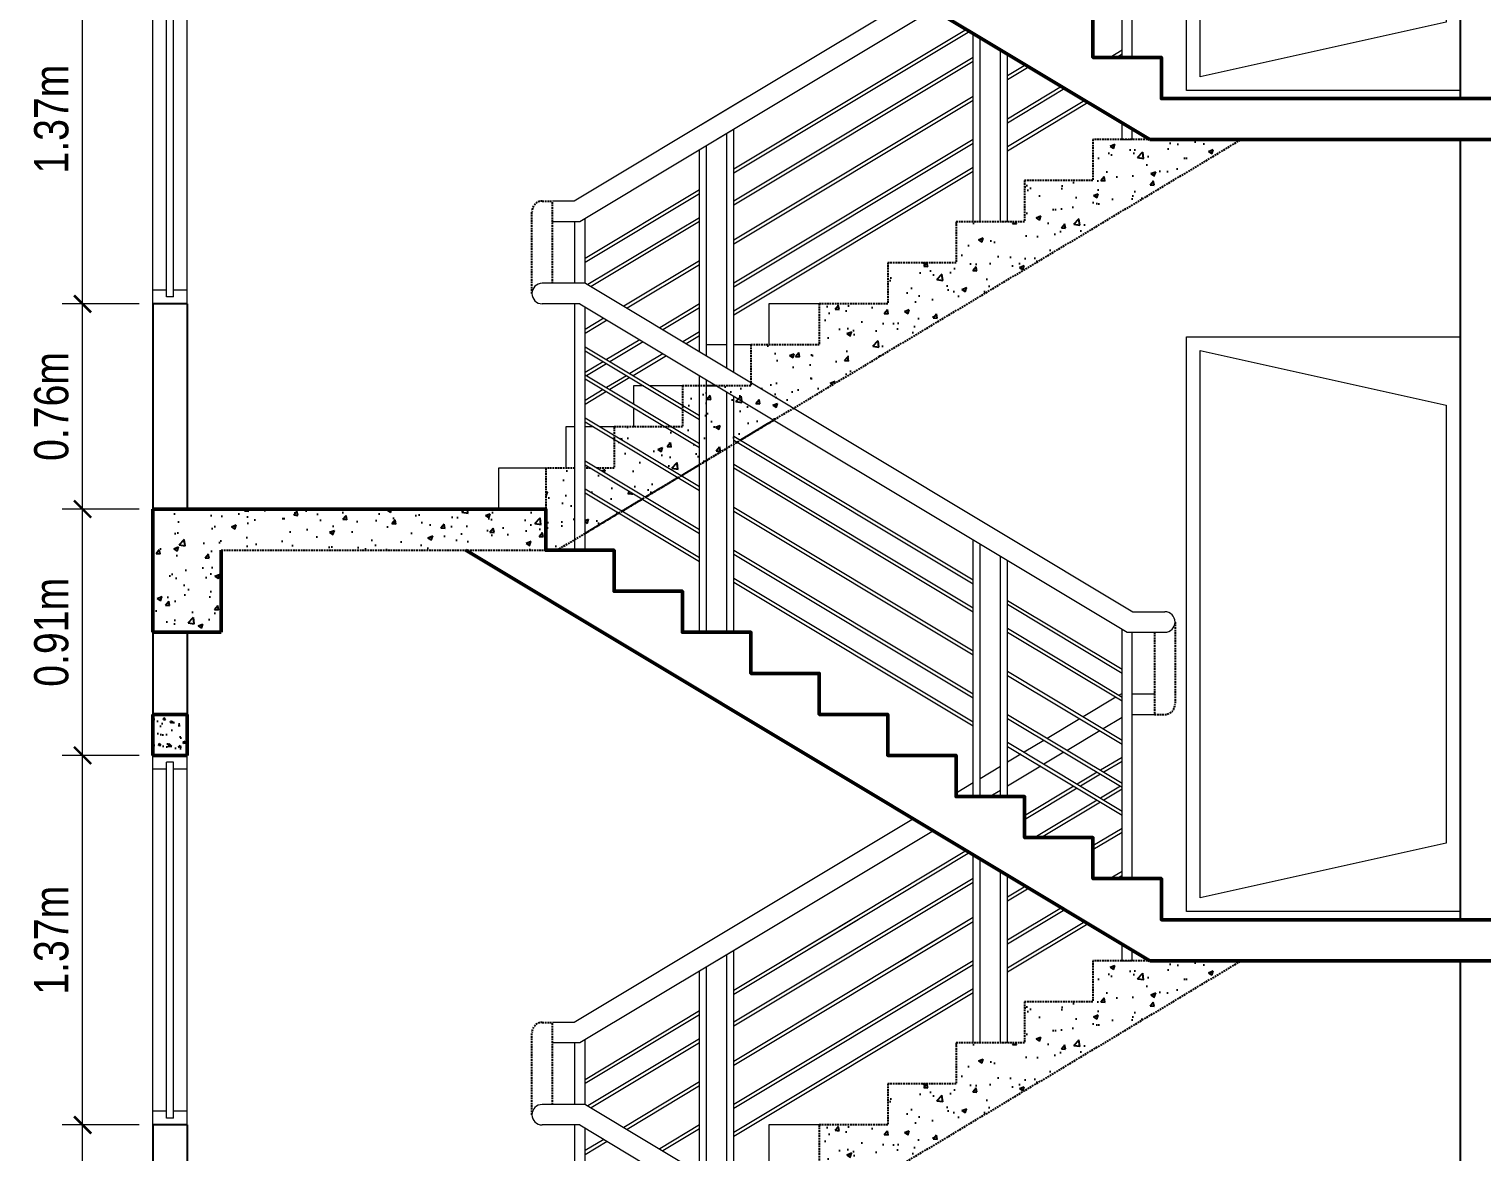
# Model space of a CAD drawing. Header units: inches. Extents: x -100787 to 3653, y -96809 to -8632.
# Drawn here: x -73840.6 to -73628.3, y -93848.1 to -93684 of the extents above; entities that cross this region are included whole.
import ezdxf

# ---------------------------------------------------------------- set-up
doc = ezdxf.new("R2010")
doc.units = ezdxf.units.IN
doc.header["$MEASUREMENT"] = 0
doc.header["$PDMODE"] = 99
doc.linetypes.add('ACAD_ISO04W100', pattern=[30.5, 24, -3, 0.5, -3])
doc.linetypes.add('DASHED2', pattern=[0.375, 0.25, -0.125])
for name, color, linetype, lineweight in [('Column', 2, 'Continuous', 50), ('Dimension', 7, 'Continuous', 15), ('door', 132, 'Continuous', 15), ('FLOOR CASE', 251, 'Continuous', 13), ('GRID', 8, 'ACAD_ISO04W100', 15), ('LOW-WALL', 4, 'Continuous', 20), ('RAIL', 200, 'Continuous', 13), ('RAILING', 2, 'Continuous', 13), ('Window', 253, 'Continuous', 18)]:
    doc.layers.add(name, color=color, linetype=linetype, lineweight=lineweight)
for name, color, linetype in [('Hatch', 3, 'Continuous'), ('Stair', 190, 'DASHED2'), ('wall', 3, 'Continuous')]:
    doc.layers.add(name, color=color, linetype=linetype)
doc.styles.add('NARROW', font='ARIALN.TTF')
doc.dimstyles.new('3-16', dxfattribs={"dimtxt": 5, "dimasz": 2.5, "dimexe": 3, "dimexo": 2, "dimgap": 2, "dimtad": 1, "dimdec": 1, "dimzin": 3, "dimdsep": 46, "dimlunit": 4, "dimtxsty": 'NARROW', "dimblk": 'ARCHTICK', "dimcen": 0, "dimdle": 3, "dimclrd": 256, "dimclre": 256, "dimclrt": 7, "dimaunit": 1, "dimadec": 3, "dimazin": 1, "dimtfac": 1, "dimtdec": 1, "dimtofl": 0, "dimtmove": 0, "dimatfit": 3, "dimldrblk": 'CLOSED', "dimfxl": 1, "dimtolj": 1, "dimtzin": 0, "dimlwd": -1, "dimlwe": -1, "dimarcsym": 0})
pattern_1 = [(50, (-84445.956, -79702.6464), (7.1726018, -0.6275213), [0.75, -8.25]), (355, (-84445.956, -79702.6464), (-1.3875133, 7.5219213), [0.6, -6.6]), (100.4514, (-84445.358, -79702.699), (5.7850938, 6.8943954), [0.637402, -7.011421]), (46.1842, (-84445.956, -79700.646), (10.6724105, -1.65519), [1.125, -12.375]), (96.6356, (-84445.066, -79700.784), (9.346627, 9.741179), [0.956103, -10.51713]), (351.1842, (-84445.956, -79700.646), (9.3466195, 9.741186), [0.9, -9.9]), (21, (-84444.956, -79701.1464), (5.9690705, -4.026189), [0.75, -8.25]), (326, (-84444.956, -79701.1464), (2.4331533, 7.2515005), [0.6, -6.6]), (71.4514, (-84444.4584, -79701.482), (8.4022263, 3.225305), [0.637402, -7.011421]), (37.5, (-84445.9558, -79702.6464), (0.12159855, 3.32893854), [0, -6.52, 0, -6.7, 0, -6.625]), (7.5, (-84445.9558, -79702.6464), (2.6306954, 3.9441171), [0, -3.82, 0, -6.37, 0, -2.525]), (327.5, (-84448.1858, -79702.6464), (5.33822436, -0.2255487), [0, -2.5, 0, -7.8, 0, -10.35]), (317.5, (-84449.186, -79702.6464), (5.8318617, 1.0010498), [0, -3.25, 0, -5.18, 0, -7.35])]

# ---------------------------------------------------------------- blocks, each defined once
blk = doc.blocks.new('_ArchTick')
at = {"layer": 'GRID', "color": 0, "const_width": 0.15}
blk.add_lwpolyline([(-0.5, -0.5), (0.5, 0.5)], dxfattribs=at)
blk = doc.blocks.new('*D825')
at = {"layer": 'Defpoints', "color": 0}
for p in [(-73832.81, -93844.15), (-73822.55, -93844.15), (-73822.55, -93874.15)]:
    blk.add_point(p, dxfattribs=at)
at = {"layer": 'Dimension'}
for p, q in [((-73832.81, -93877.15), (-73832.81, -93841.15)), ((-73824.55, -93844.15), (-73835.81, -93844.15)), ((-73824.55, -93874.15), (-73835.81, -93874.15))]:
    blk.add_line(p, q, dxfattribs=at)
at = {"layer": 'Dimension', "xscale": 2.5, "yscale": 2.5, "zscale": 2.5}
for p, rotation in [((-73832.81, -93844.15), 90), ((-73832.81, -93874.15), 270)]:
    blk.add_blockref('_ArchTick', p, dxfattribs=dict(at, rotation=rotation))
at = {"layer": 'Dimension', "color": 7, "insert": (-73837.36, -93859.15), "char_height": 5, "attachment_point": 5, "rotation": 90, "style": 'NARROW'}
blk.add_mtext('\\A1;0.76m', dxfattribs=at)
blk = doc.blocks.new('_Closed')
at = {"layer": 'wall', "color": 0, "lineweight": -2}
for p, q in [((-1, 0.167), (0, 0)), ((-1, 0.167), (-1, -0.167)), ((0, 0), (-1, -0.167)), ((0, 0), (-1, 0))]:
    blk.add_line(p, q, dxfattribs=at)
blk = doc.blocks.new('*D826')
at = {"layer": 'Defpoints', "color": 0}
for p in [(-73832.81, -93790.15), (-73822.55, -93790.15), (-73822.55, -93844.15)]:
    blk.add_point(p, dxfattribs=at)
at = {"layer": 'Dimension'}
for p, q in [((-73832.81, -93847.15), (-73832.81, -93787.15)), ((-73824.55, -93790.15), (-73835.81, -93790.15)), ((-73824.55, -93844.15), (-73835.81, -93844.15))]:
    blk.add_line(p, q, dxfattribs=at)
at = {"layer": 'Dimension', "xscale": 2.5, "yscale": 2.5, "zscale": 2.5}
for p, rotation in [((-73832.81, -93790.15), 90), ((-73832.81, -93844.15), 270)]:
    blk.add_blockref('_ArchTick', p, dxfattribs=dict(at, rotation=rotation))
at = {"layer": 'Dimension', "color": 7, "insert": (-73837.36, -93817.15), "char_height": 5, "attachment_point": 5, "rotation": 90, "style": 'NARROW'}
blk.add_mtext('\\A1;1.37m', dxfattribs=at)
blk = doc.blocks.new('*D827')
at = {"layer": 'Defpoints', "color": 0}
for p in [(-73832.81, -93754.15), (-73822.55, -93754.15), (-73822.55, -93790.15)]:
    blk.add_point(p, dxfattribs=at)
at = {"layer": 'Dimension'}
for p, q in [((-73832.81, -93793.15), (-73832.81, -93751.15)), ((-73824.55, -93754.15), (-73835.81, -93754.15)), ((-73824.55, -93790.15), (-73835.81, -93790.15))]:
    blk.add_line(p, q, dxfattribs=at)
at = {"layer": 'Dimension', "xscale": 2.5, "yscale": 2.5, "zscale": 2.5}
for p, rotation in [((-73832.81, -93754.15), 90), ((-73832.81, -93790.15), 270)]:
    blk.add_blockref('_ArchTick', p, dxfattribs=dict(at, rotation=rotation))
at = {"layer": 'Dimension', "color": 7, "insert": (-73837.36, -93772.15), "char_height": 5, "attachment_point": 5, "rotation": 90, "style": 'NARROW'}
blk.add_mtext('\\A1;0.91m', dxfattribs=at)
blk = doc.blocks.new('*D828')
at = {"layer": 'Defpoints', "color": 0}
for p in [(-73832.81, -93724.15), (-73822.55, -93724.15), (-73822.55, -93754.15)]:
    blk.add_point(p, dxfattribs=at)
at = {"layer": 'Dimension'}
for p, q in [((-73832.81, -93757.15), (-73832.81, -93721.15)), ((-73824.55, -93724.15), (-73835.81, -93724.15)), ((-73824.55, -93754.15), (-73835.81, -93754.15))]:
    blk.add_line(p, q, dxfattribs=at)
at = {"layer": 'Dimension', "xscale": 2.5, "yscale": 2.5, "zscale": 2.5}
for p, rotation in [((-73832.81, -93724.15), 90), ((-73832.81, -93754.15), 270)]:
    blk.add_blockref('_ArchTick', p, dxfattribs=dict(at, rotation=rotation))
at = {"layer": 'Dimension', "color": 7, "insert": (-73837.36, -93739.15), "char_height": 5, "attachment_point": 5, "rotation": 90, "style": 'NARROW'}
blk.add_mtext('\\A1;0.76m', dxfattribs=at)
blk = doc.blocks.new('*D833')
at = {"layer": 'Defpoints', "color": 0}
for p in [(-73832.81, -93670.15), (-73824.55, -93670.15), (-73822.55, -93724.15)]:
    blk.add_point(p, dxfattribs=at)
at = {"layer": 'Dimension'}
for p, q in [((-73832.81, -93727.15), (-73832.81, -93667.15)), ((-73826.55, -93670.15), (-73835.81, -93670.15)), ((-73824.55, -93724.15), (-73835.81, -93724.15))]:
    blk.add_line(p, q, dxfattribs=at)
at = {"layer": 'Dimension', "xscale": 2.5, "yscale": 2.5, "zscale": 2.5}
for p, rotation in [((-73832.81, -93670.15), 90), ((-73832.81, -93724.15), 270)]:
    blk.add_blockref('_ArchTick', p, dxfattribs=dict(at, rotation=rotation))
at = {"layer": 'Dimension', "color": 7, "insert": (-73837.36, -93697.15), "char_height": 5, "attachment_point": 5, "rotation": 90, "style": 'NARROW'}
blk.add_mtext('\\A1;1.37m', dxfattribs=at)

msp = doc.modelspace()

# ---------------------------------------------------------------- hatches: boundary and pattern name
at = {"layer": 'Hatch'}
h = msp.add_hatch(dxfattribs=at)
h.set_pattern_fill('AR-CONC', color=256, style=0)
h.set_pattern_definition(pattern_1)
h.paths.add_polyline_path([(-73663.46, -93700.15), (-73676.78, -93700.15), (-73685.12, -93700.15), (-73685.12, -93706.15), (-73695.12, -93706.15), (-73695.12, -93712.15), (-73705.12, -93712.15), (-73705.12, -93718.15), (-73715.12, -93718.15), (-73715.12, -93724.15), (-73725.12, -93724.15), (-73725.12, -93730.15), (-73735.12, -93730.15), (-73735.12, -93735.65), (-73728.88, -93739.4)])
h.paths.add_polyline_path([(-73735.12, -93735.65), (-73735.12, -93736.15), (-73740.12, -93736.15), (-73731.79, -93741.14), (-73728.88, -93739.4)])
h.paths.add_polyline_path([(-73731.79, -93741.14), (-73737.62, -93737.65), (-73737.62, -93743.48), (-73736.65, -93744.06)])
h.paths.add_polyline_path([(-73738.62, -93737.05), (-73740.12, -93736.15), (-73741.62, -93736.15), (-73741.62, -93747.04), (-73738.62, -93745.24)])
h.paths.add_polyline_path([(-73737.62, -93737.65), (-73738.62, -93737.05), (-73738.62, -93745.24), (-73737.62, -93744.64)])
h.paths.add_polyline_path([(-73741.62, -93736.15), (-73742.62, -93736.15), (-73742.62, -93747.64), (-73741.62, -93747.04)])
h.paths.add_polyline_path([(-73742.62, -93736.15), (-73745.12, -93736.15), (-73745.12, -93738.98), (-73742.62, -93740.48)])
h.paths.add_polyline_path([(-73742.62, -93741.06), (-73745.12, -93739.56), (-73745.12, -93742.15), (-73746.64, -93742.15), (-73742.62, -93744.56)])
h.paths.add_polyline_path([(-73742.62, -93745.14), (-73747.62, -93742.15), (-73755.12, -93742.15), (-73755.12, -93743.35), (-73745.3, -93749.25), (-73742.62, -93747.64)])
h = msp.add_hatch(dxfattribs=at)
h.set_pattern_fill('AR-CONC', color=256, style=0)
h.set_pattern_definition(pattern_1)
h.paths.add_polyline_path([(-73755.12, -93743.94), (-73755.12, -93748.15), (-73757.63, -93748.15), (-73750.54, -93752.4), (-73745.78, -93749.54)])
h.paths.add_polyline_path([(-73758.6, -93748.15), (-73759.37, -93748.15), (-73759.37, -93751.18), (-73753.95, -93754.44), (-73751.03, -93752.69)])
h.paths.add_polyline_path([(-73754.43, -93754.73), (-73759.37, -93751.77), (-73759.37, -93757.69)])
h.paths.add_polyline_path([(-73760.87, -93748.15), (-73765.12, -93748.15), (-73765.12, -93754.15), (-73765.12, -93760.15), (-73763.46, -93760.15), (-73760.87, -93758.59)])
h.paths.add_polyline_path([(-73765.12, -93754.15), (-73822.55, -93754.15), (-73822.55, -93772.15), (-73812.55, -93772.15), (-73812.55, -93760.15), (-73765.12, -93760.15)])
h = msp.add_hatch(dxfattribs=at)
h.set_pattern_fill('AR-CONC', color=256, scale=0.5, style=0)
h.set_pattern_definition([(130, (-79424.4865, -75215.1272), (-3.5863009, -0.31376067), [0.375, -4.125]), (185, (-79424.4865, -75215.127), (0.6937567, 3.7609607), [0.3, -3.3]), (79.5486, (-79424.7853, -75215.1533), (-2.8925469, 3.4471977), [0.31870095, -3.50571056]), (133.8158, (-79424.4865, -75214.127), (-5.3362052, -0.8275951), [0.5625, -6.1875]), (83.3644, (-79424.931, -75214.196), (-4.6733135, 4.8705894), [0.4780514, -5.258565]), (188.8158, (-79424.4865, -75214.127), (-4.6733097, 4.870593), [0.45, -4.95]), (159, (-79424.9865, -75214.3772), (-2.98453526, -2.01309445), [0.375, -4.125]), (214, (-79424.9865, -75214.377), (-1.21657666, 3.6257502), [0.3, -3.3]), (108.5486, (-79425.2352, -75214.545), (-4.20111314, 1.6126525), [0.31870095, -3.50571056]), (142.5, (-79424.4865, -75215.1272), (-0.06079928, 1.66446927), [0, -3.26, 0, -3.35, 0, -3.3125]), (172.5, (-79424.4865, -75215.1272), (-1.31534769, 1.97205856), [0, -1.91, 0, -3.185, 0, -1.2625]), (212.5, (-79423.3715, -75215.1272), (-2.66911218, -0.11277436), [0, -1.25, 0, -3.9, 0, -5.175]), (222.5, (-79422.8715, -75215.1272), (-2.91593085, 0.5005249), [0, -1.625, 0, -2.59, 0, -3.675])])
h.paths.add_polyline_path([(-73822.55, -93784.15), (-73817.55, -93784.15), (-73817.55, -93790.15), (-73822.55, -93790.15)])
h = msp.add_hatch(dxfattribs=at)
h.set_pattern_fill('AR-CONC', color=256, style=0)
h.set_pattern_definition([(50, (-84445.956, -79822.6464), (7.1726018, -0.6275213), [0.75, -8.25]), (355, (-84445.956, -79822.6464), (-1.3875133, 7.5219213), [0.6, -6.6]), (100.4514, (-84445.358, -79822.699), (5.7850938, 6.8943954), [0.637402, -7.011421]), (46.1842, (-84445.956, -79820.646), (10.6724105, -1.65519), [1.125, -12.375]), (96.6356, (-84445.066, -79820.784), (9.346627, 9.741179), [0.956103, -10.51713]), (351.1842, (-84445.956, -79820.646), (9.3466195, 9.741186), [0.9, -9.9]), (21, (-84444.956, -79821.1464), (5.9690705, -4.026189), [0.75, -8.25]), (326, (-84444.956, -79821.1464), (2.4331533, 7.2515005), [0.6, -6.6]), (71.4514, (-84444.4584, -79821.482), (8.4022263, 3.225305), [0.637402, -7.011421]), (37.5, (-84445.9558, -79822.6464), (0.12159855, 3.32893854), [0, -6.52, 0, -6.7, 0, -6.625]), (7.5, (-84445.9558, -79822.6464), (2.6306954, 3.9441171), [0, -3.82, 0, -6.37, 0, -2.525]), (327.5, (-84448.1858, -79822.6464), (5.33822436, -0.2255487), [0, -2.5, 0, -7.8, 0, -10.35]), (317.5, (-84449.186, -79822.6464), (5.8318617, 1.0010498), [0, -3.25, 0, -5.18, 0, -7.35])])
h.paths.add_polyline_path([(-73663.46, -93820.15), (-73676.78, -93820.15), (-73685.12, -93820.15), (-73685.12, -93826.15), (-73695.12, -93826.15), (-73695.12, -93832.15), (-73705.12, -93832.15), (-73705.12, -93838.15), (-73715.12, -93838.15), (-73715.12, -93844.15), (-73725.12, -93844.15), (-73725.12, -93850.15), (-73735.12, -93850.15), (-73735.12, -93855.65), (-73728.88, -93859.4)])
h.paths.add_polyline_path([(-73735.12, -93855.65), (-73735.12, -93856.15), (-73740.12, -93856.15), (-73731.79, -93861.14), (-73728.88, -93859.4)])
h.paths.add_polyline_path([(-73731.79, -93861.14), (-73737.62, -93857.65), (-73737.62, -93863.48), (-73736.65, -93864.06)])
h.paths.add_polyline_path([(-73738.62, -93857.05), (-73740.12, -93856.15), (-73741.62, -93856.15), (-73741.62, -93867.04), (-73738.62, -93865.24)])
h.paths.add_polyline_path([(-73737.62, -93857.65), (-73738.62, -93857.05), (-73738.62, -93865.24), (-73737.62, -93864.64)])
h.paths.add_polyline_path([(-73741.62, -93856.15), (-73742.62, -93856.15), (-73742.62, -93867.64), (-73741.62, -93867.04)])
h.paths.add_polyline_path([(-73742.62, -93856.15), (-73745.12, -93856.15), (-73745.12, -93858.98), (-73742.62, -93860.48)])
h.paths.add_polyline_path([(-73742.62, -93861.06), (-73745.12, -93859.56), (-73745.12, -93862.15), (-73746.64, -93862.15), (-73742.62, -93864.56)])
h.paths.add_polyline_path([(-73742.62, -93865.14), (-73747.62, -93862.15), (-73755.12, -93862.15), (-73755.12, -93863.35), (-73745.3, -93869.25), (-73742.62, -93867.64)])

# ---------------------------------------------------------------- linework, layer by layer
at = {"layer": 'Column'}
for p, q in [((-73776.78, -93640.15), (-73676.78, -93700.15)), ((-73602.8, -93700.15), (-73676.78, -93700.15)), ((-73602.8, -93700.15), (-73676.78, -93700.15)), ((-73602.8, -93700.15), (-73676.78, -93700.15)), ((-73822.55, -93754.15), (-73822.55, -93772.15)), ((-73812.55, -93772.15), (-73812.55, -93760.15)), ((-73676.78, -93820.15), (-73776.78, -93760.15)), ((-73822.55, -93772.15), (-73812.55, -93772.15)), ((-73822.55, -93784.15), (-73817.55, -93784.15)), ((-73822.55, -93790.15), (-73822.55, -93784.15)), ((-73817.55, -93784.15), (-73817.55, -93790.15)), ((-73822.55, -93790.15), (-73817.55, -93790.15)), ((-73616.84, -93820.15), (-73676.78, -93820.15))]:
    msp.add_line(p, q, dxfattribs=at)
for points in [[(-73606.84, -93694.15), (-73675.12, -93694.15), (-73675.12, -93688.15), (-73685.12, -93688.15), (-73685.12, -93682.15), (-73695.12, -93682.15), (-73695.12, -93676.15), (-73705.12, -93676.15), (-73705.12, -93670.15), (-73715.12, -93670.15), (-73715.12, -93664.15), (-73725.12, -93664.15), (-73725.12, -93658.15), (-73735.12, -93658.15), (-73735.12, -93652.15), (-73745.12, -93652.15), (-73745.12, -93646.15), (-73755.12, -93646.15), (-73755.12, -93640.15), (-73765.12, -93640.15), (-73765.12, -93634.15), (-73822.55, -93634.15)], [(-73606.84, -93814.15), (-73675.12, -93814.15), (-73675.12, -93808.15), (-73685.12, -93808.15), (-73685.12, -93802.15), (-73695.12, -93802.15), (-73695.12, -93796.15), (-73705.12, -93796.15), (-73705.12, -93790.15), (-73715.12, -93790.15), (-73715.12, -93784.15), (-73725.12, -93784.15), (-73725.12, -93778.15), (-73735.12, -93778.15), (-73735.12, -93772.15), (-73745.12, -93772.15), (-73745.12, -93766.15), (-73755.12, -93766.15), (-73755.12, -93760.15), (-73765.12, -93760.15), (-73765.12, -93754.15), (-73822.55, -93754.15)]]:
    msp.add_lwpolyline(points, dxfattribs=at)
at = {"layer": 'door'}
for points in [[(-73631.46, -93692.97), (-73671.46, -93692.97), (-73671.46, -93608.97), (-73631.46, -93608.97)], [(-73633.46, -93682.97), (-73669.46, -93690.97), (-73669.46, -93610.97), (-73633.46, -93618.97)], [(-73631.46, -93812.97), (-73671.46, -93812.97), (-73671.46, -93728.97), (-73631.46, -93728.97)], [(-73633.46, -93802.97), (-73669.46, -93810.97), (-73669.46, -93730.97), (-73633.46, -93738.97)]]:
    msp.add_lwpolyline(points, close=True, dxfattribs=at)
at = {"layer": 'FLOOR CASE'}
for p, q in [((-73680.87, -93688.15), (-73680.87, -93664.6)), ((-73679.37, -93688.15), (-73679.37, -93664.15)), ((-73711.37, -93679.4), (-73745.95, -93700.15)), ((-73708.45, -93681.14), (-73740.12, -93700.15)), ((-73703.59, -93684.06), (-73730.4, -93700.15)), ((-73703.11, -93684.35), (-73729.43, -93700.15)), ((-73702.62, -93712.15), (-73702.62, -93684.64)), ((-73701.62, -93700.15), (-73701.62, -93685.24)), ((-73702.62, -93688.14), (-73737.62, -93709.14)), ((-73698.62, -93712.15), (-73698.62, -93687.04)), ((-73697.62, -93712.15), (-73697.62, -93687.64)), ((-73680.87, -93687.1), (-73682.62, -93688.15)), ((-73680.87, -93687.68), (-73681.64, -93688.15)), ((-73702.62, -93688.73), (-73737.62, -93709.73)), ((-73694.95, -93689.25), (-73697.62, -93690.85)), ((-73694.46, -93689.54), (-73697.62, -93691.44)), ((-73689.7, -93692.4), (-73697.62, -93697.15)), ((-73689.7, -93692.4), (-73697.62, -93697.15)), ((-73689.21, -93692.69), (-73697.62, -93697.73)), ((-73689.21, -93692.69), (-73697.62, -93697.73)), ((-73735.95, -93694.15), (-73760.95, -93709.15)), ((-73730.12, -93694.15), (-73760.12, -93712.15)), ((-73702.62, -93693.85), (-73737.62, -93714.85)), ((-73719.43, -93694.15), (-73737.62, -93705.06)), ((-73720.4, -93694.15), (-73737.62, -93704.48)), ((-73702.62, -93694.44), (-73737.62, -93715.44)), ((-73702.62, -93693.85), (-73713.11, -93700.15)), ((-73702.62, -93694.44), (-73712.14, -93700.15)), ((-73701.62, -93712.15), (-73701.62, -93694.15)), ((-73686.3, -93694.44), (-73697.62, -93701.23)), ((-73686.3, -93694.44), (-73697.62, -93701.23)), ((-73685.81, -93694.73), (-73697.62, -93701.82)), ((-73685.81, -93694.73), (-73697.62, -93701.82)), ((-73737.62, -93734.15), (-73737.62, -93698.65)), ((-73737.62, -93700.15), (-73737.62, -93698.65)), ((-73680.87, -93700.15), (-73680.87, -93697.69)), ((-73680.87, -93700.15), (-73680.87, -93697.69)), ((-73680.87, -93700.15), (-73680.87, -93697.69)), ((-73679.37, -93700.15), (-73679.37, -93698.59)), ((-73679.37, -93700.15), (-73679.37, -93698.59)), ((-73679.37, -93700.15), (-73679.37, -93698.59)), ((-73741.62, -93731.75), (-73741.62, -93701.05)), ((-73738.62, -93733.55), (-73738.62, -93699.25)), ((-73738.62, -93700.15), (-73738.62, -93699.25)), ((-73702.62, -93700.15), (-73737.62, -93721.15)), ((-73702.62, -93700.73), (-73737.62, -93721.73)), ((-73680.87, -93700.15), (-73679.37, -93700.15)), ((-73680.87, -93700.15), (-73679.37, -93700.15)), ((-73680.87, -93700.15), (-73679.37, -93700.15)), ((-73742.62, -93731.15), (-73742.62, -93701.65)), ((-73702.62, -93704.23), (-73737.62, -93725.23)), ((-73702.62, -93704.82), (-73737.62, -93725.82)), ((-73742.62, -93707.48), (-73759.37, -93717.53)), ((-73760.95, -93709.15), (-73764.12, -93709.15)), ((-73742.62, -93708.06), (-73759.37, -93718.11)), ((-73759.37, -93721.15), (-73759.37, -93711.7)), ((-73742.62, -93711.56), (-73758.95, -93721.35)), ((-73760.12, -93712.15), (-73764.12, -93712.15)), ((-73760.87, -93721.15), (-73760.87, -93712.15)), ((-73742.62, -93712.14), (-73758.46, -93721.64)), ((-73742.62, -93717.85), (-73753.7, -93724.5)), ((-73742.62, -93718.44), (-73753.21, -93724.79)), ((-73742.62, -93724.15), (-73748.45, -93727.65)), ((-73725.12, -93724.15), (-73732.48, -93724.15)), ((-73732.48, -93724.15), (-73732.48, -93730.15)), ((-73756.62, -93726.25), (-73759.37, -93727.9)), ((-73756.13, -93726.54), (-73759.37, -93728.49)), ((-73742.62, -93724.73), (-73747.97, -93727.94)), ((-73742.62, -93728.23), (-73745.05, -93729.69)), ((-73742.62, -93728.82), (-73744.57, -93729.98)), ((-73751.37, -93729.4), (-73756.23, -93732.31)), ((-73750.88, -93729.69), (-73755.74, -93732.61)), ((-73738.62, -93730.15), (-73741.62, -93730.15)), ((-73735.12, -93730.15), (-73737.62, -93730.15)), ((-73756.71, -93732.61), (-73759.37, -93734.2)), ((-73756.23, -93732.9), (-73759.14, -93734.65)), ((-73747.97, -93731.44), (-73752.83, -93734.35)), ((-73747.48, -93731.73), (-73752.34, -93734.65)), ((-73753.31, -93734.65), (-73756.23, -93736.4)), ((-73752.83, -93734.94), (-73755.74, -93736.69)), ((-73756.71, -93736.69), (-73759.37, -93738.28)), ((-73756.23, -93736.98), (-73759.37, -93738.87)), ((-73752.26, -93736.15), (-73752.26, -93738.78)), ((-73750.81, -93736.15), (-73752.26, -93736.15)), ((-73745.12, -93736.15), (-73749.84, -93736.15)), ((-73752.26, -93739.36), (-73752.26, -93742.15)), ((-73762.15, -93742.15), (-73762.15, -93748.15)), ((-73760.87, -93742.15), (-73762.15, -93742.15)), ((-73758.11, -93742.15), (-73759.37, -93742.15)), ((-73755.12, -93742.15), (-73757.14, -93742.15)), ((-73765.12, -93748.15), (-73772.04, -93748.15)), ((-73772.04, -93748.15), (-73772.04, -93754.15)), ((-73681.78, -93781.64), (-73686.54, -93784.5)), ((-73680.95, -93781.15), (-73681.3, -93781.35)), ((-73680.95, -93781.15), (-73680.87, -93781.15)), ((-73679.37, -93781.15), (-73676.12, -93781.15)), ((-73687.03, -93784.79), (-73691.79, -93787.65)), ((-73680.87, -93784.6), (-73683.63, -93786.25)), ((-73680.87, -93808.15), (-73680.87, -93784.6)), ((-73679.37, -93784.15), (-73676.12, -93784.15)), ((-73679.37, -93808.15), (-73679.37, -93784.15)), ((-73692.28, -93787.94), (-73695.19, -93789.69)), ((-73684.12, -93786.54), (-73688.88, -93789.4)), ((-73695.68, -93789.98), (-73697.62, -93791.15)), ((-73689.36, -93789.69), (-73692.28, -93791.44)), ((-73680.87, -93790.43), (-73684.02, -93792.31)), ((-73698.62, -93791.75), (-73701.62, -93793.55)), ((-73692.76, -93791.73), (-73697.62, -93794.65)), ((-73680.87, -93791.01), (-73683.53, -93792.61)), ((-73702.62, -93794.15), (-73705.12, -93795.65)), ((-73687.9, -93794.65), (-73695.12, -93798.98)), ((-73684.5, -93792.61), (-73687.42, -93794.35)), ((-73684.02, -93792.9), (-73686.93, -93794.65)), ((-73681.1, -93794.65), (-73684.02, -93796.4)), ((-73698.62, -93795.25), (-73700.12, -93796.15)), ((-73687.42, -93794.94), (-73695.12, -93799.56)), ((-73684.5, -93796.69), (-73693.6, -93802.15)), ((-73680.87, -93795.09), (-73683.53, -93796.69)), ((-73684.02, -93796.98), (-73692.63, -93802.15)), ((-73711.37, -93799.4), (-73745.95, -93820.15)), ((-73680.87, -93800.8), (-73685.12, -93803.35)), ((-73708.45, -93801.14), (-73740.12, -93820.15)), ((-73680.87, -93801.39), (-73685.12, -93803.94)), ((-73703.59, -93804.06), (-73730.4, -93820.15)), ((-73703.11, -93804.35), (-73729.43, -93820.15)), ((-73702.62, -93832.15), (-73702.62, -93804.64)), ((-73701.62, -93820.15), (-73701.62, -93805.24)), ((-73698.62, -93832.15), (-73698.62, -93807.04)), ((-73680.87, -93807.1), (-73682.62, -93808.15)), ((-73702.62, -93808.14), (-73737.62, -93829.14)), ((-73702.62, -93808.73), (-73737.62, -93829.73)), ((-73697.62, -93832.15), (-73697.62, -93807.64)), ((-73694.95, -93809.25), (-73697.62, -93810.85)), ((-73694.46, -93809.54), (-73697.62, -93811.44)), ((-73680.87, -93807.68), (-73681.64, -93808.15)), ((-73689.7, -93812.4), (-73697.62, -93817.15)), ((-73689.7, -93812.4), (-73697.62, -93817.15)), ((-73689.21, -93812.69), (-73697.62, -93817.73)), ((-73689.21, -93812.69), (-73697.62, -93817.73)), ((-73735.95, -93814.15), (-73760.95, -93829.15)), ((-73730.12, -93814.15), (-73760.12, -93832.15)), ((-73702.62, -93813.85), (-73737.62, -93834.85)), ((-73719.43, -93814.15), (-73737.62, -93825.06)), ((-73720.4, -93814.15), (-73737.62, -93824.48)), ((-73702.62, -93814.44), (-73737.62, -93835.44)), ((-73702.62, -93813.85), (-73713.11, -93820.15)), ((-73702.62, -93814.44), (-73712.14, -93820.15)), ((-73701.62, -93832.15), (-73701.62, -93814.15)), ((-73686.3, -93814.44), (-73697.62, -93821.23)), ((-73686.3, -93814.44), (-73697.62, -93821.23)), ((-73685.81, -93814.73), (-73697.62, -93821.82)), ((-73685.81, -93814.73), (-73697.62, -93821.82)), ((-73680.87, -93820.15), (-73680.87, -93817.69)), ((-73738.62, -93853.55), (-73738.62, -93819.25)), ((-73738.62, -93820.15), (-73738.62, -93819.25)), ((-73737.62, -93854.15), (-73737.62, -93818.65)), ((-73737.62, -93820.15), (-73737.62, -93818.65)), ((-73702.62, -93820.15), (-73737.62, -93841.15)), ((-73680.87, -93820.15), (-73679.37, -93820.15)), ((-73679.37, -93820.15), (-73679.37, -93818.59)), ((-73742.62, -93851.15), (-73742.62, -93821.65)), ((-73741.62, -93851.75), (-73741.62, -93821.05)), ((-73702.62, -93820.73), (-73737.62, -93841.73)), ((-73702.62, -93824.23), (-73737.62, -93845.23)), ((-73702.62, -93824.82), (-73737.62, -93845.82)), ((-73742.62, -93827.48), (-73759.37, -93837.53)), ((-73742.62, -93828.06), (-73759.37, -93838.11)), ((-73760.95, -93829.15), (-73764.12, -93829.15)), ((-73760.12, -93832.15), (-73764.12, -93832.15)), ((-73760.87, -93841.15), (-73760.87, -93832.15)), ((-73759.37, -93841.15), (-73759.37, -93831.7)), ((-73742.62, -93831.56), (-73758.95, -93841.35)), ((-73742.62, -93832.14), (-73758.46, -93841.64)), ((-73742.62, -93837.85), (-73753.7, -93844.5)), ((-73742.62, -93838.44), (-73753.21, -93844.79)), ((-73742.62, -93844.15), (-73748.45, -93847.65)), ((-73742.62, -93844.73), (-73747.97, -93847.94)), ((-73725.12, -93844.15), (-73732.48, -93844.15)), ((-73732.48, -93844.15), (-73732.48, -93850.15)), ((-73756.62, -93846.25), (-73759.37, -93847.9)), ((-73756.13, -93846.54), (-73759.37, -93848.49))]:
    msp.add_line(p, q, dxfattribs=at)
at = {"layer": 'LOW-WALL'}
for p, q in [((-73759.29, -93721.15), (-73765.62, -93721.15)), ((-73759.29, -93721.15), (-73679.29, -93769.15)), ((-73767.12, -93722.65), (-73767.12, -93722.65)), ((-73760.12, -93724.15), (-73765.62, -93724.15)), ((-73760.12, -93724.15), (-73680.12, -93772.15)), ((-73679.29, -93769.15), (-73674.62, -93769.15)), ((-73673.12, -93770.65), (-73673.12, -93770.65)), ((-73680.12, -93772.15), (-73674.62, -93772.15)), ((-73759.29, -93841.15), (-73765.62, -93841.15)), ((-73759.29, -93841.15), (-73679.29, -93889.15)), ((-73767.12, -93842.65), (-73767.12, -93842.65)), ((-73760.12, -93844.15), (-73765.62, -93844.15)), ((-73760.12, -93844.15), (-73680.12, -93892.15))]:
    msp.add_line(p, q, dxfattribs=at)
for centre, start, end in [((-73765.62, -93722.65), 90, 180), ((-73765.62, -93722.65), 180, 270), ((-73674.62, -93770.65), 0, 90), ((-73674.62, -93770.65), 270, 0), ((-73765.62, -93842.65), 90, 180), ((-73765.62, -93842.65), 180, 270)]:
    msp.add_arc(centre, 1.5, start, end, dxfattribs=at)
at = {"layer": 'RAIL'}
for p, q in [((-73742.62, -93772.15), (-73742.62, -93734.65)), ((-73741.62, -93772.15), (-73741.62, -93735.25)), ((-73738.62, -93772.15), (-73738.62, -93737.05)), ((-73737.62, -93772.15), (-73737.62, -93737.65)), ((-73702.62, -93796.15), (-73702.62, -93758.65)), ((-73701.62, -93796.15), (-73701.62, -93759.25)), ((-73698.62, -93796.15), (-73698.62, -93761.05)), ((-73697.62, -93796.15), (-73697.62, -93761.65))]:
    msp.add_line(p, q, dxfattribs=at)
at = {"layer": 'RAILING'}
for p, q in [((-73680.87, -93688.15), (-73680.87, -93651.7)), ((-73679.37, -93688.15), (-73679.37, -93652.15)), ((-73760.87, -93760.15), (-73760.87, -93724.15)), ((-73759.37, -93760.15), (-73759.37, -93724.6)), ((-73759.37, -93730.43), (-73742.62, -93740.48)), ((-73759.37, -93731.01), (-73742.62, -93741.06)), ((-73759.37, -93734.51), (-73742.62, -93744.56)), ((-73759.37, -93735.09), (-73742.62, -93745.14)), ((-73759.37, -93740.8), (-73742.62, -93750.85)), ((-73759.37, -93741.39), (-73742.62, -93751.44)), ((-73737.62, -93743.48), (-73702.62, -93764.48)), ((-73737.62, -93744.06), (-73702.62, -93765.06)), ((-73759.37, -93747.1), (-73742.62, -93757.15)), ((-73759.37, -93747.68), (-73742.62, -93757.73)), ((-73737.62, -93747.56), (-73702.62, -93768.56)), ((-73737.62, -93748.14), (-73702.62, -93769.14)), ((-73759.37, -93751.18), (-73742.62, -93761.23)), ((-73759.37, -93751.77), (-73742.62, -93761.82)), ((-73737.62, -93753.85), (-73702.62, -93774.85)), ((-73737.62, -93754.44), (-73702.62, -93775.44)), ((-73737.62, -93760.15), (-73702.62, -93781.15)), ((-73737.62, -93760.73), (-73702.62, -93781.73)), ((-73737.62, -93764.23), (-73702.62, -93785.23)), ((-73737.62, -93764.82), (-73702.62, -93785.82)), ((-73697.62, -93767.48), (-73680.87, -93777.53)), ((-73697.62, -93768.06), (-73680.87, -93778.11)), ((-73697.62, -93771.56), (-73680.87, -93781.61)), ((-73697.62, -93772.14), (-73680.87, -93782.19)), ((-73680.87, -93808.15), (-73680.87, -93771.7)), ((-73679.37, -93808.15), (-73679.37, -93772.15)), ((-73697.62, -93777.85), (-73680.87, -93787.9)), ((-73697.62, -93778.44), (-73680.87, -93788.49)), ((-73697.62, -93784.15), (-73680.87, -93794.2)), ((-73697.62, -93784.73), (-73680.87, -93794.78)), ((-73697.62, -93788.23), (-73680.87, -93798.28)), ((-73697.62, -93788.82), (-73680.87, -93798.87)), ((-73760.87, -93880.15), (-73760.87, -93844.15)), ((-73759.37, -93880.15), (-73759.37, -93844.6))]:
    msp.add_line(p, q, dxfattribs=at)
at = {"layer": 'Stair'}
for p, q in [((-73765.62, -93709.15), (-73764.12, -93709.15)), ((-73764.12, -93721.15), (-73764.12, -93709.15)), ((-73767.12, -93722.65), (-73767.12, -93710.65)), ((-73767.12, -93710.65), (-73767.12, -93710.65)), ((-73673.12, -93770.65), (-73673.12, -93782.65)), ((-73676.12, -93772.15), (-73676.12, -93784.15)), ((-73673.12, -93782.65), (-73673.12, -93782.65)), ((-73676.12, -93784.15), (-73674.62, -93784.15)), ((-73767.12, -93842.65), (-73767.12, -93830.65)), ((-73767.12, -93830.65), (-73767.12, -93830.65)), ((-73765.62, -93829.15), (-73764.12, -93829.15)), ((-73764.12, -93841.15), (-73764.12, -93829.15))]:
    msp.add_line(p, q, dxfattribs=at)
for points in [[(-73812.55, -93760.15), (-73763.46, -93760.15), (-73663.46, -93700.15)], [(-73676.78, -93700.15), (-73676.78, -93700.15), (-73685.12, -93700.15), (-73685.12, -93706.15), (-73695.12, -93706.15), (-73695.12, -93712.15), (-73705.12, -93712.15), (-73705.12, -93718.15), (-73715.12, -93718.15), (-73715.12, -93724.15), (-73725.12, -93724.15), (-73725.12, -93730.15), (-73735.12, -93730.15), (-73735.12, -93736.15), (-73745.12, -93736.15), (-73745.12, -93742.15), (-73755.12, -93742.15), (-73755.12, -93748.15), (-73757.63, -93748.15)], [(-73676.78, -93700.15), (-73676.78, -93700.15), (-73685.12, -93700.15)], [(-73740.12, -93736.15), (-73741.62, -93736.15)], [(-73736.65, -93744.06), (-73731.79, -93741.14)], [(-73741.62, -93747.04), (-73738.62, -93745.24)], [(-73745.3, -93749.25), (-73742.62, -93747.64)], [(-73760.87, -93748.15), (-73765.12, -93748.15), (-73765.12, -93754.15)], [(-73758.6, -93748.15), (-73759.37, -93748.15)], [(-73750.54, -93752.4), (-73745.78, -93749.54)], [(-73753.95, -93754.44), (-73751.03, -93752.69)], [(-73759.37, -93757.69), (-73754.43, -93754.73)], [(-73763.46, -93760.15), (-73760.87, -93758.59)], [(-73812.55, -93880.15), (-73763.46, -93880.15), (-73663.46, -93820.15)], [(-73676.78, -93820.15), (-73676.78, -93820.15), (-73685.12, -93820.15), (-73685.12, -93826.15), (-73695.12, -93826.15), (-73695.12, -93832.15), (-73705.12, -93832.15), (-73705.12, -93838.15), (-73715.12, -93838.15), (-73715.12, -93844.15), (-73725.12, -93844.15), (-73725.12, -93850.15), (-73735.12, -93850.15), (-73735.12, -93856.15), (-73745.12, -93856.15), (-73745.12, -93862.15), (-73755.12, -93862.15), (-73755.12, -93868.15), (-73757.63, -93868.15)]]:
    msp.add_lwpolyline(points, dxfattribs=at)
for centre, start, end in [((-73765.62, -93710.65), 90, 180), ((-73674.62, -93782.65), 270, 0), ((-73765.62, -93830.65), 90, 180)]:
    msp.add_arc(centre, 1.5, start, end, dxfattribs=at)
at = {"layer": 'wall'}
for p, q in [((-73631.46, -93580.15), (-73631.46, -93694.15)), ((-73631.46, -93700.15), (-73631.46, -93814.15)), ((-73817.55, -93724.15), (-73822.55, -93724.15)), ((-73822.55, -93724.15), (-73822.55, -93754.15)), ((-73817.55, -93724.15), (-73817.55, -93754.15)), ((-73822.55, -93772.15), (-73822.55, -93784.15)), ((-73817.55, -93772.15), (-73817.55, -93784.15)), ((-73631.46, -93820.15), (-73631.46, -93934.15)), ((-73817.55, -93844.15), (-73822.55, -93844.15)), ((-73822.55, -93844.15), (-73822.55, -93874.15)), ((-73817.55, -93844.15), (-73817.55, -93874.15))]:
    msp.add_line(p, q, dxfattribs=at)
at = {"layer": 'Window'}
for p, q in [((-73822.55, -93694.15), (-73822.55, -93670.15)), ((-73820.55, -93694.15), (-73820.55, -93671.15)), ((-73819.55, -93694.15), (-73819.55, -93671.15)), ((-73817.55, -93694.19), (-73817.55, -93670.15)), ((-73822.55, -93724.15), (-73822.55, -93694.15)), ((-73822.55, -93700.15), (-73822.55, -93694.15)), ((-73820.55, -93723.15), (-73820.55, -93694.15)), ((-73820.55, -93700.15), (-73820.55, -93694.15)), ((-73819.55, -93723.15), (-73819.55, -93694.15)), ((-73819.55, -93700.15), (-73819.55, -93694.15)), ((-73817.55, -93724.15), (-73817.55, -93694.15)), ((-73817.55, -93700.15), (-73817.55, -93694.15)), ((-73820.55, -93722.15), (-73822.55, -93722.15)), ((-73817.55, -93722.15), (-73819.55, -93722.15)), ((-73819.55, -93723.15), (-73820.55, -93723.15)), ((-73822.55, -93814.15), (-73822.55, -93790.15)), ((-73817.55, -93814.19), (-73817.55, -93790.15)), ((-73820.55, -93792.15), (-73822.55, -93792.15)), ((-73820.55, -93792.15), (-73822.55, -93792.15)), ((-73819.55, -93791.15), (-73820.55, -93791.15)), ((-73820.55, -93814.15), (-73820.55, -93791.15)), ((-73819.55, -93814.15), (-73819.55, -93791.15)), ((-73817.55, -93792.15), (-73819.55, -93792.15)), ((-73817.55, -93792.15), (-73819.55, -93792.15)), ((-73822.55, -93844.15), (-73822.55, -93814.15)), ((-73820.55, -93843.15), (-73820.55, -93814.15)), ((-73819.55, -93843.15), (-73819.55, -93814.15)), ((-73817.55, -93844.15), (-73817.55, -93814.15)), ((-73820.55, -93842.15), (-73822.55, -93842.15)), ((-73819.55, -93843.15), (-73820.55, -93843.15)), ((-73817.55, -93842.15), (-73819.55, -93842.15))]:
    msp.add_line(p, q, dxfattribs=at)

# ---------------------------------------------------------------- dimensions: what is measured, and where the dimension line sits
at = {"layer": 'Dimension'}
for base, p1, p2, text, picture, middle in [((-73832.81, -93670.15), (-73822.55, -93724.15), (-73824.55, -93670.15), '1.37m', '*D833', (-73837.36, -93697.15)), ((-73832.81, -93724.15), (-73822.55, -93754.15), (-73822.55, -93724.15), '0.76m', '*D828', (-73837.36, -93739.15)), ((-73832.81, -93754.15), (-73822.55, -93790.15), (-73822.55, -93754.15), '0.91m', '*D827', (-73837.36, -93772.15)), ((-73832.81, -93790.15), (-73822.55, -93844.15), (-73822.55, -93790.15), '1.37m', '*D826', (-73837.36, -93817.15)), ((-73832.81, -93844.15), (-73822.55, -93874.15), (-73822.55, -93844.15), '0.76m', '*D825', (-73837.36, -93859.15))]:
    dim = msp.add_linear_dim(base=base, p1=p1, p2=p2, angle=90, text=text, dimstyle='3-16', dxfattribs=at)
    dim.commit()
    dim.dimension.update_dxf_attribs({"geometry": picture, "text_midpoint": middle})

doc.saveas('drawing.dxf')
